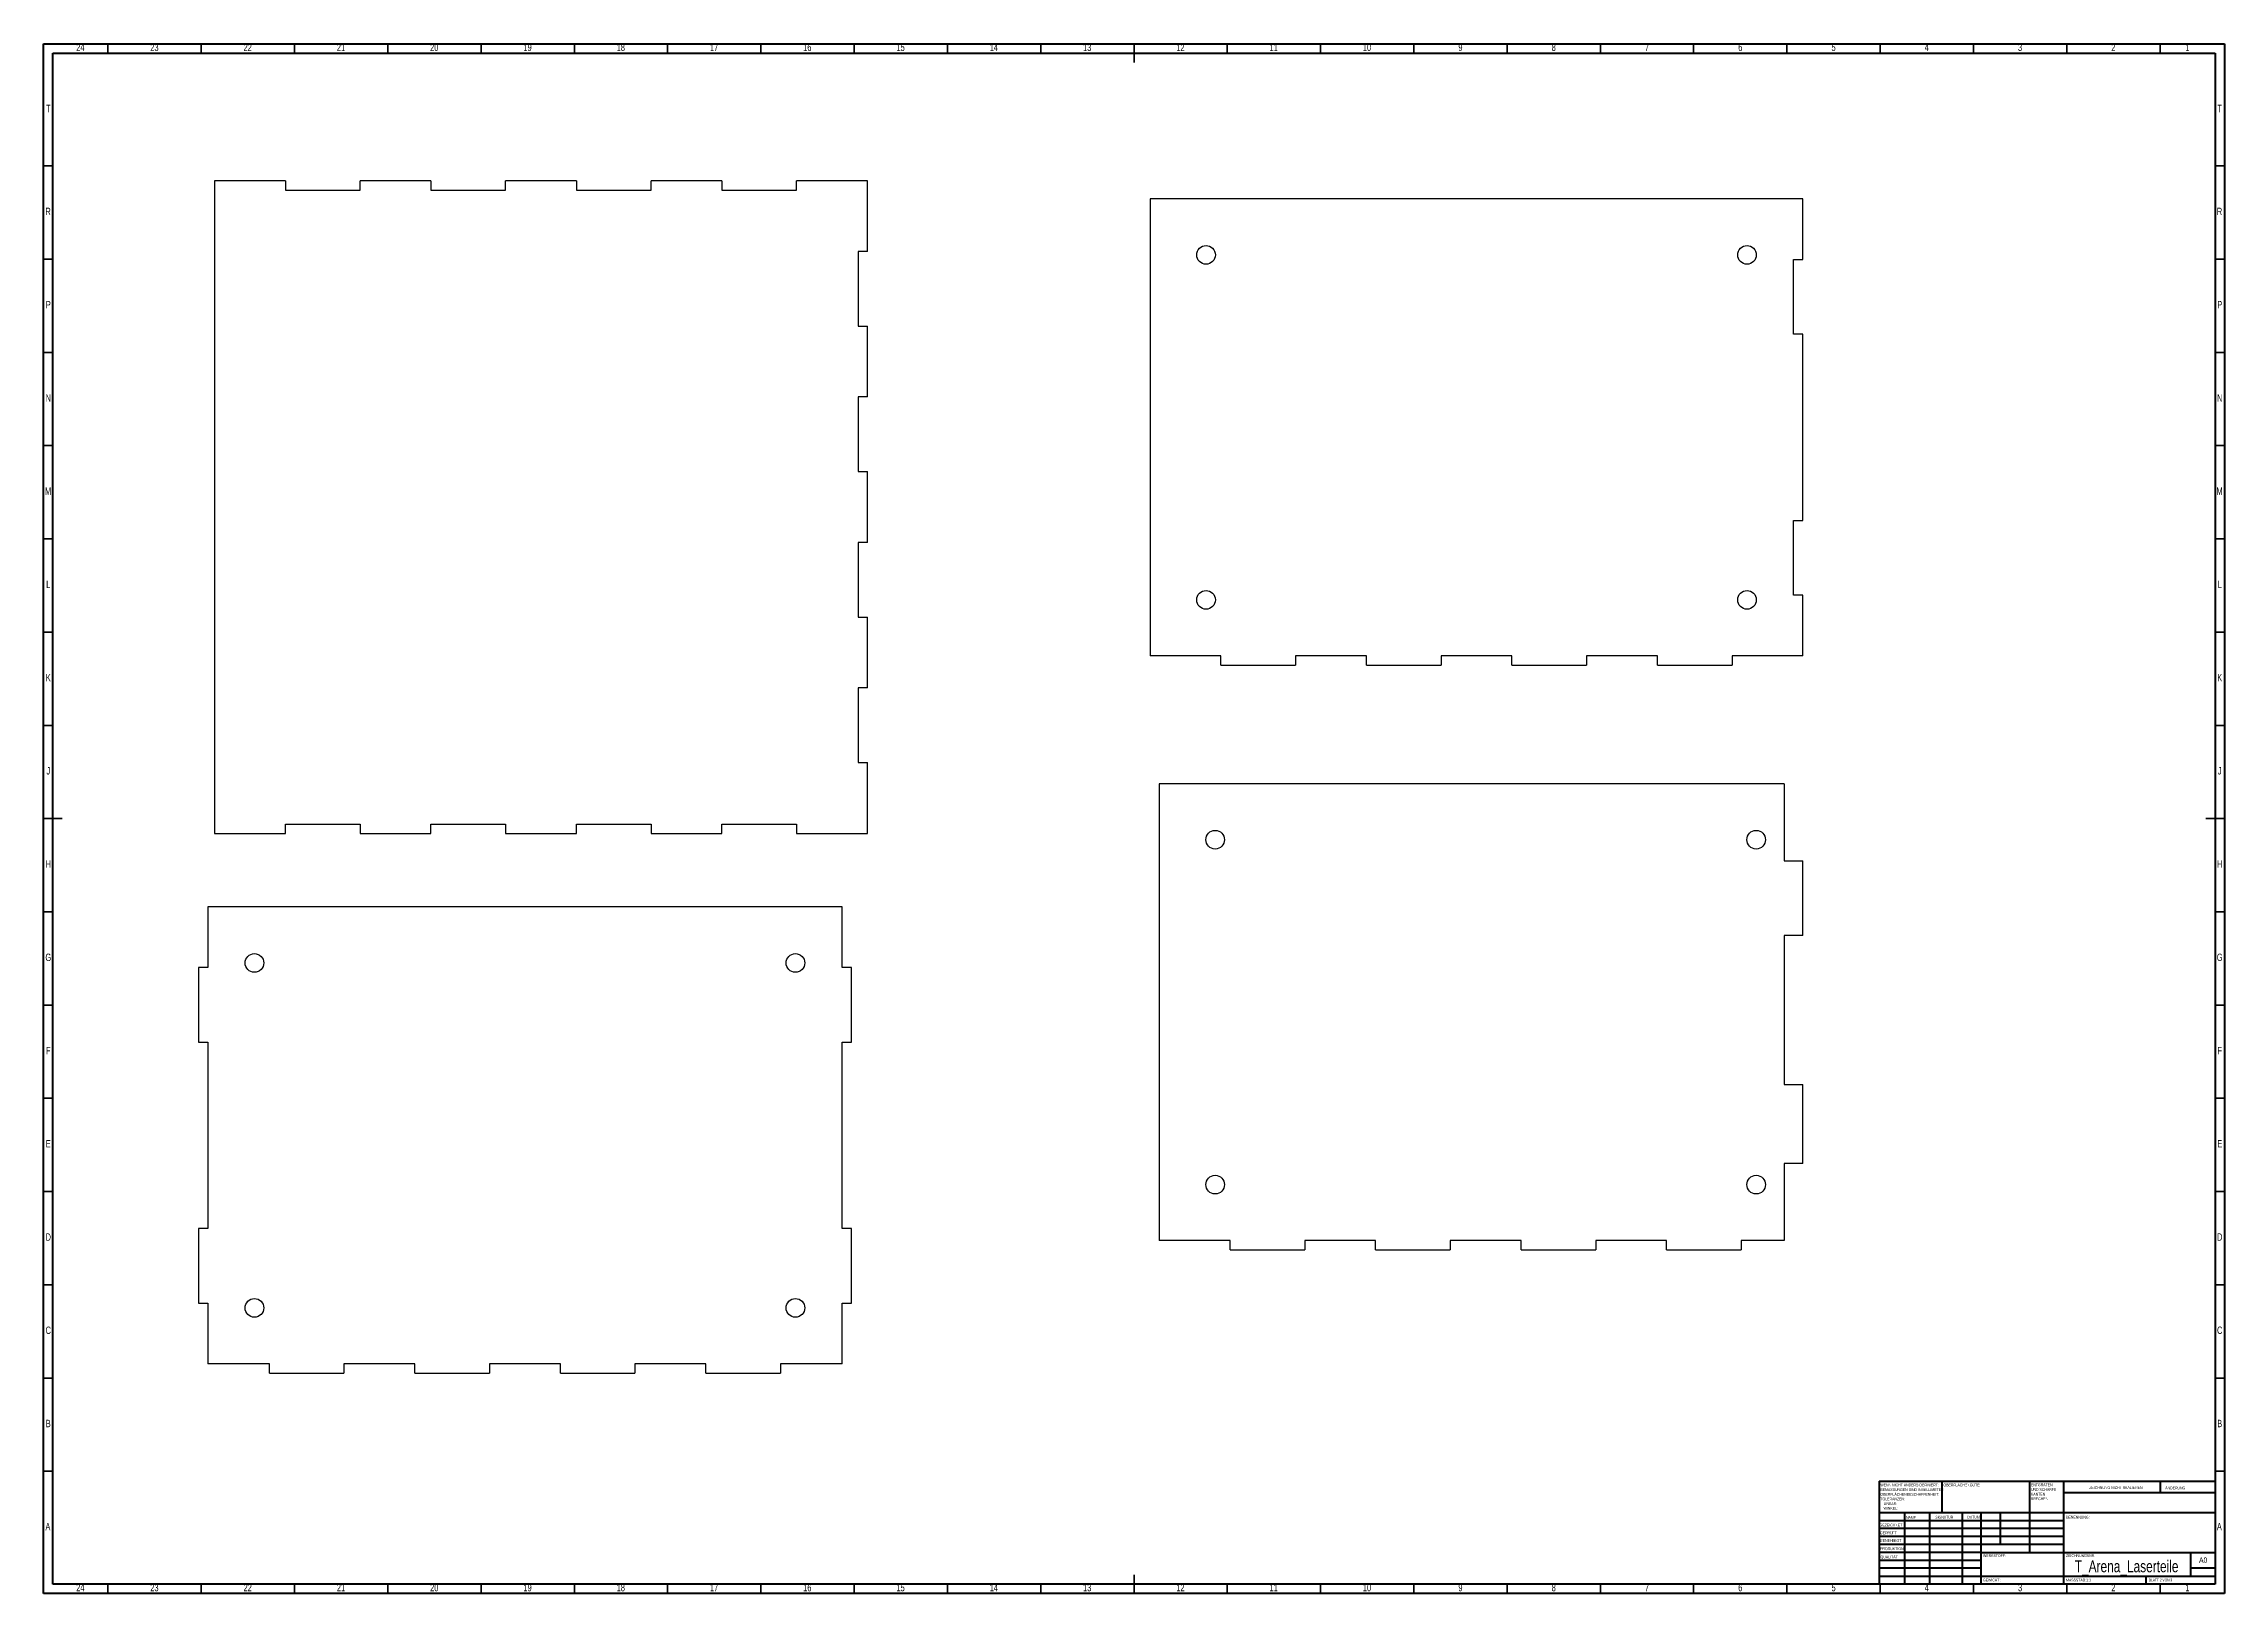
# Model space of a CAD drawing. Header units: millimetres. Extents: x 15 to 1184, y 5 to 836.
import ezdxf

# ---------------------------------------------------------------- set-up
doc = ezdxf.new("R2010")
doc.units = ezdxf.units.MM
doc.styles.add('SLDTEXTSTYLE0', font='TXT', dxfattribs={"width": 0.75})
doc.styles.add('SLDTEXTSTYLE1', font='TXT', dxfattribs={"width": 0.692308})

# ---------------------------------------------------------------- blocks, each defined once
blk = doc.blocks.new('SW_NOTE_0')
at = {"color": 0, "linetype": 'Continuous', "lineweight": 0, "char_height": 1.5, "attachment_point": 1, "style": 'SLDTEXTSTYLE0'}
for s, insert in [('ENTGRATEN', (0, 1.9)), ('UND SCHARFE', (0, -0.6)), ('KANTEN', (0, -3.1)), ('BRECHEN', (0, -5.6))]:
    blk.add_mtext(s, dxfattribs=dict(at, insert=insert))
blk = doc.blocks.new('SW_NOTE_0_1')
at = {"color": 0, "linetype": 'Continuous', "lineweight": 0, "char_height": 1.5, "attachment_point": 1, "style": 'SLDTEXTSTYLE0'}
for s, insert in [('WENN NICHT ANDERS DEFINIERT:', (0, 1.9)), ('TOLERANZEN:', (0, -5.6)), ('BEMASSUNGEN SIND IN MILLIMETER', (0, -0.6)), ('OBERFLÄCHENBESCHAFFENHEIT:', (0, -3.1)), ('WINKEL:', (1.7, -10.6)), ('LINEAR:', (1.7, -8.1))]:
    blk.add_mtext(s, dxfattribs=dict(at, insert=insert))

msp = doc.modelspace()

# ---------------------------------------------------------------- linework, layer by layer
at = {"color": 7, "linetype": 'Continuous', "lineweight": 70}
for p, q in [((15, 5), (15, 836)), ((15, 836), (1184, 836)), ((20, 10), (20, 831)), ((20, 831), (1179, 831)), ((1179, 831), (1179, 10)), ((1184, 836), (1184, 5)), ((1184, 5), (15, 5)), ((1179, 10), (20, 10))]:
    msp.add_line(p, q, dxfattribs=at)
at = {"color": 7, "linetype": 'Continuous', "lineweight": 35}
for p, q in [((49.5, 831), (49.5, 836)), ((99.5, 831), (99.5, 836)), ((149.5, 831), (149.5, 836)), ((199.5, 831), (199.5, 836)), ((249.5, 831), (249.5, 836)), ((299.5, 831), (299.5, 836)), ((349.5, 831), (349.5, 836)), ((399.5, 831), (399.5, 836)), ((449.5, 831), (449.5, 836)), ((499.5, 831), (499.5, 836)), ((549.5, 831), (549.5, 836)), ((599.5, 831), (599.5, 836)), ((599.5, 836), (599.5, 826)), ((649.5, 831), (649.5, 836)), ((699.5, 831), (699.5, 836)), ((749.5, 831), (749.5, 836)), ((799.5, 831), (799.5, 836)), ((849.5, 831), (849.5, 836)), ((899.5, 831), (899.5, 836)), ((949.5, 831), (949.5, 836)), ((999.5, 831), (999.5, 836)), ((1049.5, 831), (1049.5, 836)), ((1099.5, 831), (1099.5, 836)), ((1149.5, 831), (1149.5, 836)), ((20, 770.5), (15, 770.5)), ((1179, 770.5), (1184, 770.5)), ((20, 720.5), (15, 720.5)), ((1179, 720.5), (1184, 720.5)), ((20, 670.5), (15, 670.5)), ((1179, 670.5), (1184, 670.5)), ((20, 620.5), (15, 620.5)), ((1179, 620.5), (1184, 620.5)), ((20, 570.5), (15, 570.5)), ((1179, 570.5), (1184, 570.5)), ((20, 520.5), (15, 520.5)), ((1179, 520.5), (1184, 520.5)), ((20, 470.5), (15, 470.5)), ((1179, 470.5), (1184, 470.5)), ((20, 420.5), (15, 420.5)), ((15, 420.5), (25, 420.5)), ((1184, 420.5), (1174, 420.5)), ((1179, 420.5), (1184, 420.5)), ((20, 370.5), (15, 370.5)), ((1179, 370.5), (1184, 370.5)), ((20, 320.5), (15, 320.5)), ((1179, 320.5), (1184, 320.5)), ((20, 270.5), (15, 270.5)), ((1179, 270.5), (1184, 270.5)), ((20, 220.5), (15, 220.5)), ((1179, 220.5), (1184, 220.5)), ((20, 170.5), (15, 170.5)), ((1179, 170.5), (1184, 170.5)), ((20, 120.5), (15, 120.5)), ((1179, 120.5), (1184, 120.5)), ((20, 70.5), (15, 70.5)), ((1179, 70.5), (1184, 70.5)), ((599.5, 5), (599.5, 15)), ((49.5, 10), (49.5, 5)), ((99.5, 10), (99.5, 5)), ((149.5, 10), (149.5, 5)), ((199.5, 10), (199.5, 5)), ((249.5, 10), (249.5, 5)), ((299.5, 10), (299.5, 5)), ((349.5, 10), (349.5, 5)), ((399.5, 10), (399.5, 5)), ((449.5, 10), (449.5, 5)), ((499.5, 10), (499.5, 5)), ((549.5, 10), (549.5, 5)), ((599.5, 10), (599.5, 5)), ((649.5, 10), (649.5, 5)), ((699.5, 10), (699.5, 5)), ((749.5, 10), (749.5, 5)), ((799.5, 10), (799.5, 5)), ((849.5, 10), (849.5, 5)), ((899.5, 10), (899.5, 5)), ((949.5, 10), (949.5, 5)), ((999.5, 10), (999.5, 5)), ((1049.5, 10), (1049.5, 5)), ((1099.5, 10), (1099.5, 5)), ((1149.5, 10), (1149.5, 5))]:
    msp.add_line(p, q, dxfattribs=at)
at = {"color": 7, "linetype": 'Continuous', "lineweight": 25}
for p, q in [((106.6, 762.6), (106.6, 412.6)), ((144.6, 762.6), (106.6, 762.6)), ((144.6, 762.6), (144.6, 757.6)), ((184.6, 757.6), (184.6, 762.6)), ((222.6, 762.6), (184.6, 762.6)), ((222.6, 762.6), (222.6, 757.6)), ((262.6, 757.6), (262.6, 762.6)), ((300.6, 762.6), (262.6, 762.6)), ((300.6, 762.6), (300.6, 757.6)), ((340.6, 757.6), (340.6, 762.6)), ((378.6, 762.6), (340.6, 762.6)), ((378.6, 762.6), (378.6, 757.6)), ((418.6, 757.6), (418.6, 762.6)), ((456.6, 762.6), (418.6, 762.6)), ((456.6, 724.6), (456.6, 762.6)), ((144.6, 757.6), (184.6, 757.6)), ((222.6, 757.6), (262.6, 757.6)), ((300.6, 757.6), (340.6, 757.6)), ((378.6, 757.6), (418.6, 757.6)), ((608.1, 752.8), (608.1, 507.8)), ((958.1, 752.8), (608.1, 752.8)), ((958.1, 720.3), (958.1, 752.8)), ((456.6, 724.6), (451.6, 724.6)), ((451.6, 724.6), (451.6, 684.6)), ((953.1, 720.3), (958.1, 720.3)), ((953.1, 680.3), (953.1, 720.3)), ((451.6, 684.6), (456.6, 684.6)), ((456.6, 646.6), (456.6, 684.6)), ((958.1, 680.3), (953.1, 680.3)), ((958.1, 580.3), (958.1, 680.3)), ((456.6, 646.6), (451.6, 646.6)), ((451.6, 646.6), (451.6, 606.6)), ((451.6, 606.6), (456.6, 606.6)), ((456.6, 568.6), (456.6, 606.6)), ((953.1, 580.3), (958.1, 580.3)), ((953.1, 540.3), (953.1, 580.3)), ((456.6, 568.6), (451.6, 568.6)), ((451.6, 568.6), (451.6, 528.6)), ((958.1, 540.3), (953.1, 540.3)), ((958.1, 507.8), (958.1, 540.3)), ((451.6, 528.6), (456.6, 528.6)), ((456.6, 490.6), (456.6, 528.6)), ((646.1, 507.8), (608.1, 507.8)), ((646.1, 502.8), (646.1, 507.8)), ((646.1, 502.8), (686.1, 502.8)), ((724.1, 507.8), (686.1, 507.8)), ((686.1, 507.8), (686.1, 502.8)), ((724.1, 502.8), (724.1, 507.8)), ((724.1, 502.8), (764.1, 502.8)), ((802.1, 507.8), (764.1, 507.8)), ((764.1, 507.8), (764.1, 502.8)), ((802.1, 502.8), (802.1, 507.8)), ((802.1, 502.8), (842.1, 502.8)), ((880.1, 507.8), (842.1, 507.8)), ((842.1, 507.8), (842.1, 502.8)), ((880.1, 502.8), (880.1, 507.8)), ((880.1, 502.8), (920.1, 502.8)), ((920.1, 507.8), (920.1, 502.8)), ((958.1, 507.8), (920.1, 507.8)), ((456.6, 490.6), (451.6, 490.6)), ((451.6, 490.6), (451.6, 450.6)), ((451.6, 450.6), (456.6, 450.6)), ((456.6, 412.6), (456.6, 450.6)), ((948, 439.2), (613, 439.2)), ((613, 439.2), (613, 194.2)), ((948, 439.2), (948, 397.9)), ((106.6, 412.6), (144.6, 412.6)), ((144.6, 417.6), (184.6, 417.6)), ((144.6, 412.6), (144.6, 417.6)), ((184.6, 417.6), (184.6, 412.6)), ((184.6, 412.6), (222.6, 412.6)), ((222.6, 417.6), (262.6, 417.6)), ((222.6, 412.6), (222.6, 417.6)), ((262.6, 417.6), (262.6, 412.6)), ((262.6, 412.6), (300.6, 412.6)), ((300.6, 417.6), (340.6, 417.6)), ((300.6, 412.6), (300.6, 417.6)), ((340.6, 417.6), (340.6, 412.6)), ((340.6, 412.6), (378.6, 412.6)), ((378.6, 417.6), (418.6, 417.6)), ((378.6, 412.6), (378.6, 417.6)), ((418.6, 417.6), (418.6, 412.6)), ((418.6, 412.6), (456.6, 412.6)), ((948, 397.9), (958, 397.9)), ((958, 357.9), (958, 397.9)), ((103, 373.1), (103, 340.6)), ((443, 373.1), (103, 373.1)), ((443, 340.6), (443, 373.1)), ((958, 357.9), (948, 357.9)), ((948, 357.9), (948, 277.9)), ((103, 340.6), (98, 340.6)), ((98, 340.6), (98, 300.6)), ((448, 340.6), (443, 340.6)), ((448, 300.6), (448, 340.6)), ((98, 300.6), (103, 300.6)), ((103, 300.6), (103, 200.6)), ((443, 300.6), (448, 300.6)), ((443, 200.6), (443, 300.6)), ((948, 277.9), (958, 277.9)), ((958, 235.6), (958, 277.9)), ((958, 235.6), (948, 235.6)), ((948, 235.6), (948, 194.2)), ((103, 200.6), (98, 200.6)), ((98, 200.6), (98, 160.6)), ((448, 200.6), (443, 200.6)), ((448, 160.6), (448, 200.6)), ((651, 194.2), (613, 194.2)), ((651, 189.2), (651, 194.2)), ((651, 189.2), (691, 189.2)), ((729, 194.2), (691, 194.2)), ((691, 194.2), (691, 189.2)), ((729, 189.2), (729, 194.2)), ((729, 189.2), (769, 189.2)), ((807, 194.2), (769, 194.2)), ((769, 194.2), (769, 189.2)), ((807, 189.2), (807, 194.2)), ((807, 189.2), (847, 189.2)), ((885, 194.2), (847, 194.2)), ((847, 194.2), (847, 189.2)), ((885, 189.2), (885, 194.2)), ((885, 189.2), (925, 189.2)), ((948, 194.2), (925, 194.2)), ((925, 194.2), (925, 189.2)), ((98, 160.6), (103, 160.6)), ((103, 160.6), (103, 128.1)), ((443, 160.6), (448, 160.6)), ((443, 128.1), (443, 160.6)), ((136, 128.1), (103, 128.1)), ((136, 123.1), (136, 128.1)), ((136, 123.1), (176, 123.1)), ((214, 128.1), (176, 128.1)), ((176, 128.1), (176, 123.1)), ((214, 123.1), (214, 128.1)), ((214, 123.1), (254, 123.1)), ((292, 128.1), (254, 128.1)), ((254, 128.1), (254, 123.1)), ((292, 123.1), (292, 128.1)), ((292, 123.1), (332, 123.1)), ((370, 128.1), (332, 128.1)), ((332, 128.1), (332, 123.1)), ((370, 123.1), (370, 128.1)), ((370, 123.1), (410, 123.1)), ((443, 128.1), (410, 128.1)), ((410, 128.1), (410, 123.1))]:
    msp.add_line(p, q, dxfattribs=at)
at = {"color": 7, "linetype": 'Continuous', "lineweight": 50}
for p, q in [((999, 65.2), (1179, 65.2)), ((999, 65.2), (999, 10)), ((1032.8, 48.2), (1032.8, 65.2)), ((1079.6, 65.2), (1079.6, 27)), ((1097.8, 65.2), (1097.8, 10)), ((1179, 58.9), (1097.8, 58.9)), ((1149.8, 58.9), (1149.8, 65.2)), ((1179, 48.2), (999, 48.2)), ((1012.6, 48.2), (1012.6, 10)), ((1026, 48.2), (1026, 10)), ((1043.4, 48.2), (1043.4, 10)), ((1053.6, 10), (1053.6, 48.2)), ((1064, 31.2), (1064, 48.2)), ((1097.8, 44), (999, 44)), ((1097.8, 39.8), (999, 39.8)), ((1097.8, 35.5), (999, 35.5)), ((1097.8, 31.2), (999, 31.2)), ((1053.6, 27), (999, 27)), ((1053.6, 27), (1179, 27)), ((1166, 14.2), (1166, 27)), ((1053.6, 22.7), (999, 22.7)), ((1053.6, 18.5), (999, 18.5)), ((999, 14.2), (1179, 14.2)), ((1142, 10), (1142, 14.2)), ((1179, 18.5), (1166, 18.5))]:
    msp.add_line(p, q, dxfattribs=at)
at = {"color": 7, "linetype": 'Continuous', "lineweight": 25}
for centre in [(638.1, 722.8), (928.1, 722.8), (638.1, 537.8), (928.1, 537.8), (643, 409.2), (933, 409.2), (128, 343.1), (418, 343.1), (643, 224.2), (933, 224.2), (128, 158.1), (418, 158.1)]:
    msp.add_circle(centre, 5, dxfattribs=at)

# ---------------------------------------------------------------- block references
at = {"color": 7, "linetype": 'Continuous', "lineweight": 0}
for name, p in [('SW_NOTE_0_1', (999.6, 62)), ('SW_NOTE_0', (1080.3, 62.1))]:
    msp.add_blockref(name, p, dxfattribs=at)

# ---------------------------------------------------------------- texts
for s, insert, char_height, attachment_point, style in [('24', (34.7, 836.1), 3.97, 2, 'SLDTEXTSTYLE0'), ('23', (74.4, 836.1), 3.97, 2, 'SLDTEXTSTYLE0'), ('22', (124.4, 836.1), 3.97, 2, 'SLDTEXTSTYLE0'), ('21', (174.4, 836.1), 3.97, 2, 'SLDTEXTSTYLE0'), ('20', (224.4, 836.1), 3.97, 2, 'SLDTEXTSTYLE0'), ('19', (274.4, 836.1), 3.97, 2, 'SLDTEXTSTYLE0'), ('18', (324.4, 836.1), 3.97, 2, 'SLDTEXTSTYLE0'), ('17', (374.4, 836.1), 3.97, 2, 'SLDTEXTSTYLE0'), ('16', (424.4, 836.1), 3.97, 2, 'SLDTEXTSTYLE0'), ('15', (474.4, 836.1), 3.97, 2, 'SLDTEXTSTYLE0'), ('14', (524.4, 836.1), 3.97, 2, 'SLDTEXTSTYLE0'), ('13', (574.4, 836.1), 3.97, 2, 'SLDTEXTSTYLE0'), ('12', (624.4, 836.1), 3.97, 2, 'SLDTEXTSTYLE0'), ('11', (674.4, 836.1), 3.97, 2, 'SLDTEXTSTYLE0'), ('10', (724.4, 836.1), 3.97, 2, 'SLDTEXTSTYLE0'), ('9', (774.5, 836.1), 3.97, 2, 'SLDTEXTSTYLE0'), ('8', (824.5, 836.1), 3.97, 2, 'SLDTEXTSTYLE0'), ('7', (874.5, 836.1), 3.97, 2, 'SLDTEXTSTYLE0'), ('6', (924.5, 836.1), 3.97, 2, 'SLDTEXTSTYLE0'), ('5', (974.5, 836.1), 3.97, 2, 'SLDTEXTSTYLE0'), ('4', (1024.5, 836.1), 3.97, 2, 'SLDTEXTSTYLE0'), ('3', (1074.5, 836.1), 3.97, 2, 'SLDTEXTSTYLE0'), ('2', (1124.5, 836.1), 3.97, 2, 'SLDTEXTSTYLE0'), ('1', (1164.2, 836.1), 3.97, 2, 'SLDTEXTSTYLE0'), ('T', (17.5, 803.3), 3.97, 2, 'SLDTEXTSTYLE0'), ('T', (1181.5, 803.3), 3.97, 2, 'SLDTEXTSTYLE0'), ('R', (17.4, 748.1), 3.97, 2, 'SLDTEXTSTYLE0'), ('R', (1181.4, 748.1), 3.97, 2, 'SLDTEXTSTYLE0'), ('P', (17.5, 698.1), 3.97, 2, 'SLDTEXTSTYLE0'), ('P', (1181.5, 698.1), 3.97, 2, 'SLDTEXTSTYLE0'), ('N', (17.5, 648.1), 3.97, 2, 'SLDTEXTSTYLE0'), ('N', (1181.5, 648.1), 3.97, 2, 'SLDTEXTSTYLE0'), ('M', (17.4, 598.1), 3.97, 2, 'SLDTEXTSTYLE0'), ('M', (1181.4, 598.1), 3.97, 2, 'SLDTEXTSTYLE0'), ('L', (17.5, 548.1), 3.97, 2, 'SLDTEXTSTYLE0'), ('L', (1181.5, 548.1), 3.97, 2, 'SLDTEXTSTYLE0'), ('K', (17.5, 498.1), 3.97, 2, 'SLDTEXTSTYLE0'), ('K', (1181.5, 498.1), 3.97, 2, 'SLDTEXTSTYLE0'), ('J', (17.5, 448.1), 3.97, 2, 'SLDTEXTSTYLE0'), ('J', (1181.5, 448.1), 3.97, 2, 'SLDTEXTSTYLE0'), ('H', (17.5, 398.1), 3.97, 2, 'SLDTEXTSTYLE0'), ('H', (1181.5, 398.1), 3.97, 2, 'SLDTEXTSTYLE0'), ('G', (17.5, 348.1), 3.97, 2, 'SLDTEXTSTYLE0'), ('G', (1181.5, 348.1), 3.97, 2, 'SLDTEXTSTYLE0'), ('F', (17.5, 298.1), 3.97, 2, 'SLDTEXTSTYLE0'), ('F', (1181.5, 298.1), 3.97, 2, 'SLDTEXTSTYLE0'), ('E', (17.5, 248.1), 3.97, 2, 'SLDTEXTSTYLE0'), ('E', (1181.5, 248.1), 3.97, 2, 'SLDTEXTSTYLE0'), ('D', (17.5, 198.1), 3.97, 2, 'SLDTEXTSTYLE0'), ('D', (1181.5, 198.1), 3.97, 2, 'SLDTEXTSTYLE0'), ('C', (17.5, 148.1), 3.97, 2, 'SLDTEXTSTYLE0'), ('C', (1181.5, 148.1), 3.97, 2, 'SLDTEXTSTYLE0'), ('B', (17.5, 98.1), 3.97, 2, 'SLDTEXTSTYLE0'), ('B', (1181.5, 98.1), 3.97, 2, 'SLDTEXTSTYLE0'), ('OBERFLÄCHENGÜTE:', (1033.4, 63.9), 1.5, 1, 'SLDTEXTSTYLE0'), ('ZEICHNUNG NICHT SKALIEREN', (1111.6, 62.5), 1.5, 1, 'SLDTEXTSTYLE0'), ('ÄNDERUNG', (1152.3, 62.3), 1.5, 1, 'SLDTEXTSTYLE0'), ('A', (17.3, 42.8), 3.97, 2, 'SLDTEXTSTYLE0'), ('GEZEICHNET', (999.2, 42.4), 1.5, 1, 'SLDTEXTSTYLE0'), ('GEPRÜFT', (999.4, 38.2), 1.5, 1, 'SLDTEXTSTYLE0'), ('NAME', (1013.3, 46.5), 1.5, 1, 'SLDTEXTSTYLE0'), ('SIGNATUR', (1029, 46.6), 1.5, 1, 'SLDTEXTSTYLE0'), ('DATUM', (1046.2, 46.6), 1.5, 1, 'SLDTEXTSTYLE0'), ('BENENNUNG:', (1099.2, 46.6), 1.5, 1, 'SLDTEXTSTYLE0'), ('A', (1181.3, 42.8), 3.97, 2, 'SLDTEXTSTYLE0'), ('GENEHMIGT', (999.4, 34.1), 1.5, 1, 'SLDTEXTSTYLE0'), ('PRODUKTION', (999.5, 29.7), 1.5, 1, 'SLDTEXTSTYLE0'), ('QUALITÄT', (999.7, 25.3), 1.5, 1, 'SLDTEXTSTYLE0'), ('WERKSTOFF:', (1054.6, 26), 1.5, 1, 'SLDTEXTSTYLE0'), ('ZEICHNUNGSNR.', (1099.1, 26), 1.5, 1, 'SLDTEXTSTYLE0'), ('A0', (1170.4, 24.3), 2.91, 1, 'SLDTEXTSTYLE0'), ('GEWICHT:', (1054.6, 12.9), 1.5, 1, 'SLDTEXTSTYLE0'), ('MASSSTAB:1:1', (1099.1, 12.9), 1.5, 1, 'SLDTEXTSTYLE0'), ('T_Arena_Laserteile', (1131.6, 22.7), 6.35, 2, 'SLDTEXTSTYLE0'), ('BLATT 2 VON 3', (1143.5, 12.9), 1.5, 1, 'SLDTEXTSTYLE1'), ('24', (34.7, 10.1), 3.97, 2, 'SLDTEXTSTYLE0'), ('23', (74.4, 10.1), 3.97, 2, 'SLDTEXTSTYLE0'), ('22', (124.4, 10.1), 3.97, 2, 'SLDTEXTSTYLE0'), ('21', (174.4, 10.1), 3.97, 2, 'SLDTEXTSTYLE0'), ('20', (224.4, 10.1), 3.97, 2, 'SLDTEXTSTYLE0'), ('19', (274.4, 10.1), 3.97, 2, 'SLDTEXTSTYLE0'), ('18', (324.4, 10.1), 3.97, 2, 'SLDTEXTSTYLE0'), ('17', (374.4, 10.1), 3.97, 2, 'SLDTEXTSTYLE0'), ('16', (424.4, 10.1), 3.97, 2, 'SLDTEXTSTYLE0'), ('15', (474.4, 10.1), 3.97, 2, 'SLDTEXTSTYLE0'), ('14', (524.4, 10.1), 3.97, 2, 'SLDTEXTSTYLE0'), ('13', (574.4, 10.1), 3.97, 2, 'SLDTEXTSTYLE0'), ('12', (624.4, 10.1), 3.97, 2, 'SLDTEXTSTYLE0'), ('11', (674.4, 10.1), 3.97, 2, 'SLDTEXTSTYLE0'), ('10', (724.4, 10.1), 3.97, 2, 'SLDTEXTSTYLE0'), ('9', (774.5, 10.1), 3.97, 2, 'SLDTEXTSTYLE0'), ('8', (824.5, 10.1), 3.97, 2, 'SLDTEXTSTYLE0'), ('7', (874.5, 10.1), 3.97, 2, 'SLDTEXTSTYLE0'), ('6', (924.5, 10.1), 3.97, 2, 'SLDTEXTSTYLE0'), ('5', (974.5, 10.1), 3.97, 2, 'SLDTEXTSTYLE0'), ('4', (1024.5, 10.1), 3.97, 2, 'SLDTEXTSTYLE0'), ('3', (1074.5, 10.1), 3.97, 2, 'SLDTEXTSTYLE0'), ('2', (1124.5, 10.1), 3.97, 2, 'SLDTEXTSTYLE0'), ('1', (1164.2, 10.1), 3.97, 2, 'SLDTEXTSTYLE0')]:
    msp.add_mtext(s, dxfattribs=dict(at, insert=insert, char_height=char_height, attachment_point=attachment_point, style=style))

doc.saveas('drawing.dxf')
